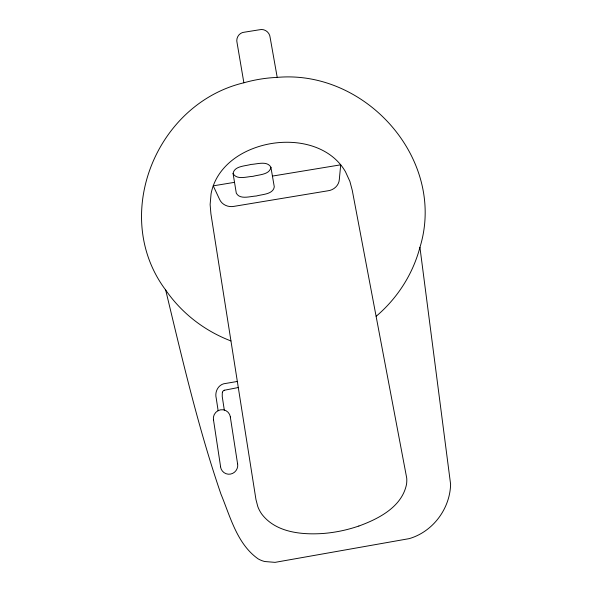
<?xml version="1.0" encoding="UTF-8"?>
<svg xmlns="http://www.w3.org/2000/svg" width="592" height="592" viewBox="0 0 592 592"><rect width="100%" height="100%" fill="white"/><g stroke="black" fill="none" stroke-linecap="round" stroke-linejoin="round"><path stroke-width="0.89" d="M376.179 316.283A141.222 136.582 -3.3 0 0 419.935 247.345C446.79 159.966 366.159 69.39 277.211 77.389A141.222 136.582 -3.3 0 0 243.874 82.784C155.8 103.748 110.371 216.213 165.679 290.043A141.222 136.582 -3.3 0 0 230.954 340.948M224.272 390.261L238.302 387.531M358.856 526.036C378.614 518.814 401.864 506.974 406.497 484.419A27.543 26.736 71 0 0 406.726 478.129L352.262 190.328L349.887 181.396L345.41 171.613A55.004 53.036 -0.7 0 0 333.747 157.731C321.767 147.623 306.012 142.938 290.531 142.332A91.59 88.948 -2.9 0 0 253.25 148.474C239.412 153.705 226.573 162.637 218.492 175.21A55.189 53.243 -6.2 0 0 211.063 193.806L210.13 204.529L210.907 213.771L255.944 499.463L257.786 506.537A33.13 32.242 -88.7 0 0 261.812 514.159C275.85 532.585 301.609 534.902 323.047 533.488A145.395 144.618 72 0 0 358.848 526.014M237.34 381.455L225.811 383.424C218.552 383.89 214.467 391.601 216.235 398.224L218.152 410.781M234.521 182.336L213.238 185.844L219.447 199.09C221.763 204.802 228.408 207.614 234.262 206.312L327.872 190.802C333.777 190.165 339.098 185.363 339.342 179.258L340.703 164.82L272.424 176.083M165.679 290.043C182.166 358.567 198.076 427.439 220.979 494.179C230.34 516.794 237.066 544.018 258.134 558.87A27.469 26.499 -86.3 0 0 264.794 561.527L275.043 562.363L409.25 538.624C432.885 531.734 450.038 508.765 450.601 484.263L419.935 247.345M270.907 167.262C267.266 160.506 257.091 164.199 251.001 164.428C245.162 166.167 234.306 165.923 233.07 173.493L236.289 193.14C239.901 199.978 250.187 196.248 256.314 196.011C262.167 194.265 273.112 194.487 274.288 186.857L270.907 167.262C269.715 174.847 258.822 174.603 252.999 176.342C246.908 176.571 236.674 180.286 233.07 173.493M277.211 77.389L270.167 37.696C269.819 32.36 264.572 28.335 259.34 29.792L244.688 32.138C239.272 32.368 235.616 37.888 237.111 43.009L243.874 82.784M230.318 416.975L237.577 463.817M224.316 410.145L222.229 396.507L222.289 392.888A5.084 5.002 -56.6 0 1 222.474 392.252M213.497 419.869L220.594 466.762M222.4 392.23A3.707 3.648 -56.3 0 1 224.25 390.209M237.644 463.802A8.873 8.643 -73.5 0 1 230.436 474.103A8.873 8.643 -73.5 0 1 220.52 466.777M213.431 419.883A8.71 8.547 -63.1 0 1 220.587 409.812A8.71 8.547 -63.1 0 1 230.384 416.968"/></g></svg>
